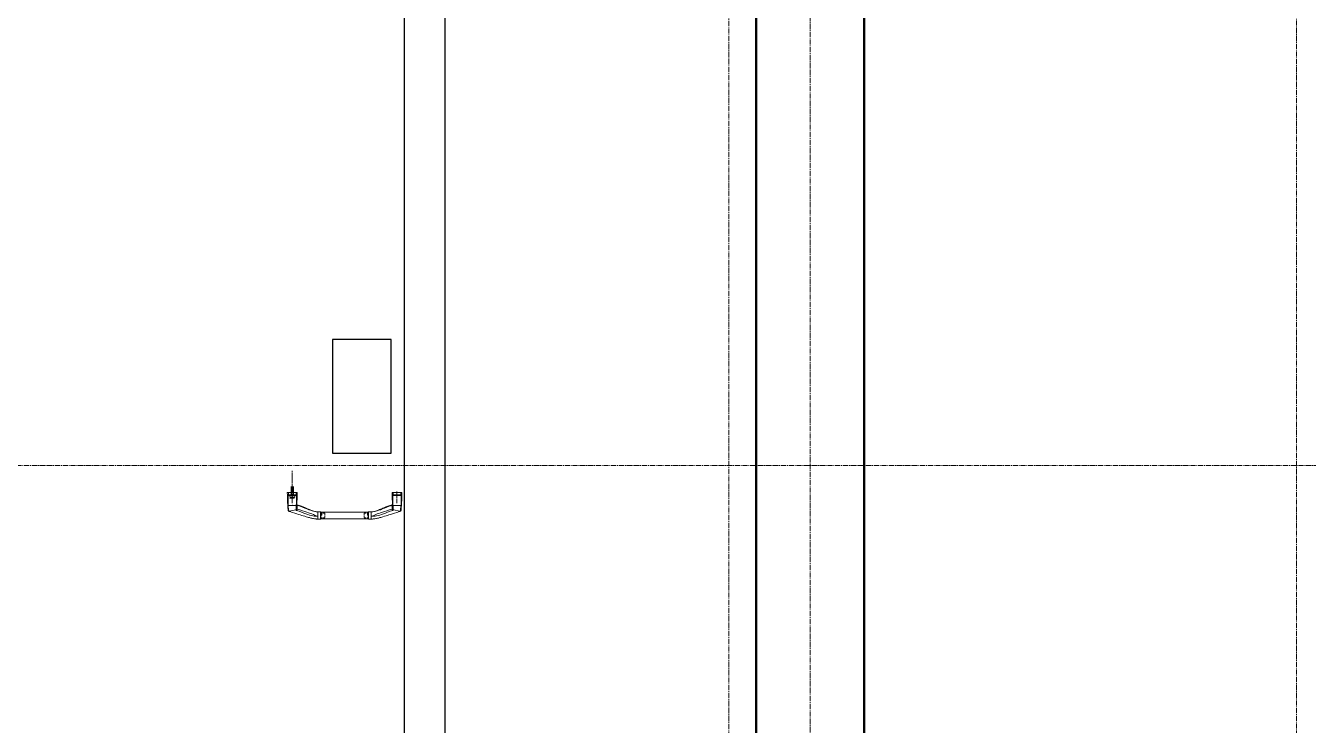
# Model space of a CAD drawing. Header units: millimetres. Extents: x -7155 to 483283, y -227682 to 148426.
# Drawn here: x 15398 to 20143, y 75239 to 77827 of the extents above; entities that cross this region are included whole.
import ezdxf

# ---------------------------------------------------------------- set-up
doc = ezdxf.new("R2010")
doc.units = ezdxf.units.MM
for name, pattern in [('CENTER2', [28.575, 19.05, -3.175, 3.175, -3.175]), ('CENTERLINE', [30, 12, -1.5, 3, -1.5, 12]), ('HIDDEN', [9.525, 6.35, -3.175])]:
    doc.linetypes.add(name, pattern=pattern)
doc.layers.add('АР_Двери_внутренние_антипаника', color=7, linetype='Continuous', lineweight=0)
for name, color, linetype, lineweight, true_color in [('АР_Оси_РД_100', 7, 'Continuous', 0, 0x525252), ('МАГНИТЫ', 7, 'Continuous', 0, 0xd100d1), ('РД_Витраж_перегородка', 7, 'Continuous', 25, 0x148aff), ('РД_Оси_100', 7, 'Continuous', 0, 0x525252)]:
    doc.layers.add(name, color=color, linetype=linetype, lineweight=lineweight, true_color=true_color)
doc.layers.add('КР_Балки-0.5', color=60, linetype='Continuous', lineweight=50, plot=False)

# ---------------------------------------------------------------- blocks, each defined once
blk = doc.blocks.new('СОШ_2200_АР_ОСИ_М100_28.05.24')
at = {"layer": 'АР_Оси_РД_100', "linetype": 'CENTER2'}
for p, q in [((20100, -6155), (20100, 139938.679)), ((119910, 76200), (-5954.958, 76200))]:
    blk.add_line(p, q, dxfattribs=at)
for points in [[(17850, 139938.679), (18000, 139538.679), (18000, -6194.092)], [(18300, -6196.31), (18300, 139538.679), (18450, 139938.679)]]:
    blk.add_lwpolyline(points, dxfattribs=at)

msp = doc.modelspace()

# ---------------------------------------------------------------- linework, layer by layer
at = {"layer": 'АР_Двери_внутренние_антипаника', "color": 18, "linetype": 'CENTERLINE', "true_color": 0x000000}
for p, q in [((16384.2, 76104), (16384.2, 76179.7)), ((16384.2, 76060.8), (16384.2, 76104)), ((16771.6, 76060.8), (16771.6, 76104))]:
    msp.add_line(p, q, dxfattribs=at)
at = {"layer": 'АР_Двери_внутренние_антипаника', "color": 18, "linetype": 'Continuous', "true_color": 0x000000}
for p, q in [((16379.7, 76100), (16379.7, 76122.2)), ((16382.8, 76122.2), (16380.5, 76100)), ((16387.9, 76100), (16385.6, 76122.2)), ((16388.7, 76100), (16388.7, 76122.2)), ((16402.4, 76100), (16365.9, 76100)), ((16365.9, 76100), (16366.1, 76090.6)), ((16366.3, 76090.8), (16366.1, 76090.6)), ((16366.3, 76089.7), (16366.1, 76090.6)), ((16367.1, 76091), (16366.3, 76090.8)), ((16366.6, 76089.2), (16366.3, 76089.7)), ((16366.9, 76088.8), (16366.6, 76089.2)), ((16367.4, 76088.5), (16366.9, 76088.8)), ((16367.8, 76091.1), (16367.1, 76091)), ((16367.9, 76088.3), (16367.4, 76088.5)), ((16368.5, 76091.2), (16367.8, 76091.1)), ((16369, 76088.1), (16367.9, 76088.3)), ((16369.3, 76091.2), (16368.5, 76091.2)), ((16369, 76088.1), (16369.1, 76088.4)), ((16369, 76084.5), (16369, 76088.1)), ((16369, 76080.4), (16369, 76084.5)), ((16369, 76076.6), (16369, 76080.4)), ((16369, 76071.9), (16369, 76076.6)), ((16369.1, 76088.4), (16369.3, 76088.6)), ((16370, 76091.3), (16369.3, 76091.2)), ((16369.3, 76088.6), (16369.6, 76088.7)), ((16369.6, 76088.7), (16369.8, 76088.7)), ((16369.8, 76088.7), (16370, 76088.7)), ((16370, 76091.3), (16369.9, 76100)), ((16398.3, 76091.3), (16370, 76091.3)), ((16370, 76091.3), (16370, 76088.7)), ((16370, 76088.7), (16398.3, 76088.7)), ((16375, 76084.9), (16377.2, 76084)), ((16375, 76084.9), (16375, 76084.7)), ((16376.5, 76081.6), (16375, 76084.7)), ((16375, 76084.7), (16377.2, 76083.8)), ((16375.8, 76079.7), (16376.5, 76081.4)), ((16375.8, 76079.5), (16376.5, 76081.2)), ((16375.8, 76079.7), (16375.8, 76079.5)), ((16376.6, 76079.5), (16375.8, 76079.5)), ((16377.7, 76081.6), (16376.5, 76081.6)), ((16376.5, 76081.4), (16376.5, 76081.2)), ((16376.5, 76081.4), (16378, 76081.4)), ((16376.5, 76081.2), (16378, 76081.2)), ((16376.7, 76079.8), (16376.6, 76079.5)), ((16377.8, 76079.8), (16376.7, 76079.8)), ((16376.8, 76080.1), (16377, 76080.7)), ((16377.6, 76080.3), (16376.8, 76080.3)), ((16377.7, 76080.1), (16376.8, 76080.1)), ((16378.8, 76082.6), (16376.9, 76083.1)), ((16376.9, 76083.1), (16377.7, 76081.6)), ((16377, 76080.7), (16377.5, 76080.7)), ((16377.1, 76083), (16377.7, 76081.8)), ((16377.2, 76084), (16379.7, 76083.4)), ((16377.2, 76083.8), (16379.7, 76083.2)), ((16377.5, 76080.7), (16377.7, 76080.1)), ((16377.7, 76081.8), (16377.7, 76081.6)), ((16377.9, 76079.5), (16377.8, 76079.8)), ((16378.7, 76079.5), (16377.9, 76079.5)), ((16378, 76081.4), (16378, 76081.2)), ((16378, 76081.4), (16378.7, 76079.7)), ((16378, 76081.2), (16378.7, 76079.5)), ((16378.7, 76079.7), (16378.7, 76079.5)), ((16380.7, 76082.3), (16378.8, 76082.6)), ((16379.1, 76081.4), (16379.1, 76081.2)), ((16379.1, 76081.4), (16380.4, 76081.4)), ((16379.1, 76079.5), (16379.1, 76081.2)), ((16379.1, 76081.2), (16380.4, 76081.2)), ((16379.9, 76079.5), (16379.1, 76079.5)), ((16379.7, 76083.4), (16382.3, 76083.1)), ((16379.7, 76083.2), (16382.3, 76082.9)), ((16380.1, 76080.7), (16379.9, 76080.7)), ((16379.9, 76080.7), (16379.9, 76079.5)), ((16380.6, 76079.5), (16380.1, 76080.7)), ((16380.4, 76081.4), (16380.4, 76081.2)), ((16380.4, 76081.4), (16380.8, 76080.5)), ((16380.4, 76081.2), (16380.8, 76080.2)), ((16381.2, 76079.5), (16380.6, 76079.5)), ((16382.7, 76082.1), (16380.7, 76082.3)), ((16380.8, 76080.5), (16380.8, 76080.2)), ((16380.8, 76080.5), (16381.1, 76080.5)), ((16380.8, 76080.2), (16381.1, 76080.2)), ((16381.1, 76080.5), (16381.4, 76081.4)), ((16381.1, 76080.2), (16381.4, 76081.2)), ((16381.1, 76080.5), (16381.1, 76080.2)), ((16381.7, 76080.7), (16381.2, 76079.5)), ((16381.4, 76081.4), (16381.4, 76081.2)), ((16381.4, 76081.4), (16382.7, 76081.4)), ((16381.4, 76081.2), (16382.7, 76081.2)), ((16382, 76080.7), (16381.7, 76080.7)), ((16382, 76079.5), (16382, 76080.7)), ((16382.7, 76079.5), (16382, 76079.5)), ((16382.3, 76083.1), (16384.2, 76085)), ((16382.3, 76082.9), (16384.2, 76084.8)), ((16382.3, 76083.1), (16382.3, 76082.9)), ((16384.2, 76083.5), (16382.7, 76082.1)), ((16382.7, 76081.4), (16382.7, 76081.2)), ((16382.7, 76081.2), (16382.7, 76079.5)), ((16383.2, 76079.7), (16383.7, 76080.3)), ((16383.2, 76079.5), (16383.8, 76080.2)), ((16383.2, 76079.7), (16383.2, 76079.5)), ((16384.1, 76079.5), (16383.2, 76079.5)), ((16383.3, 76081.1), (16383.4, 76081.2)), ((16383.3, 76081), (16383.3, 76081.1)), ((16383.3, 76080.9), (16383.3, 76081)), ((16383.3, 76080.8), (16383.4, 76080.9)), ((16383.3, 76080.7), (16383.3, 76080.8)), ((16383.3, 76080.8), (16383.3, 76080.8)), ((16383.3, 76080.6), (16383.3, 76080.7)), ((16383.4, 76080.5), (16383.3, 76080.6)), ((16383.4, 76081.2), (16383.5, 76081.2)), ((16383.4, 76080.9), (16383.5, 76081)), ((16383.5, 76080.4), (16383.4, 76080.5)), ((16383.5, 76081.2), (16383.6, 76081.3)), ((16383.5, 76081), (16383.6, 76081.1)), ((16383.6, 76080.3), (16383.5, 76080.4)), ((16383.6, 76081.3), (16383.7, 76081.4)), ((16383.6, 76081.1), (16383.7, 76081.1)), ((16383.7, 76080.3), (16383.6, 76080.3)), ((16383.7, 76081.4), (16383.9, 76081.4)), ((16383.7, 76081.1), (16383.9, 76081.2)), ((16383.8, 76080.2), (16383.7, 76080.3)), ((16383.9, 76081.4), (16384, 76081.4)), ((16383.9, 76081.2), (16384, 76081.2)), ((16384, 76081.4), (16384.2, 76081.4)), ((16384, 76081.2), (16384.2, 76081.2)), ((16384.1, 76080.7), (16384.1, 76080.8)), ((16384.1, 76080.8), (16384.2, 76080.8)), ((16384.1, 76080.7), (16384.1, 76080.6)), ((16384.1, 76080.6), (16384.1, 76080.7)), ((16384.1, 76080.7), (16384.1, 76080.7)), ((16384.2, 76080.6), (16384.1, 76080.6)), ((16384.1, 76080.6), (16384.1, 76080.6)), ((16384.6, 76080.2), (16384.1, 76079.5)), ((16384.2, 76085), (16386.1, 76083.1)), ((16384.2, 76085), (16384.2, 76084.8)), ((16384.2, 76084.8), (16386.1, 76082.9)), ((16385.7, 76082.1), (16384.2, 76083.5)), ((16384.2, 76081.4), (16385.7, 76081.4)), ((16384.2, 76081.4), (16384.2, 76081.2)), ((16384.2, 76081.2), (16385.7, 76081.2)), ((16384.2, 76080.8), (16384.3, 76080.9)), ((16384.2, 76080.7), (16384.2, 76080.8)), ((16384.2, 76080.8), (16384.2, 76080.8)), ((16384.2, 76080.8), (16384.2, 76080.8)), ((16384.2, 76080.8), (16384.2, 76080.8)), ((16384.3, 76080.7), (16384.2, 76080.7)), ((16384.2, 76080.5), (16384.2, 76080.6)), ((16384.3, 76080.5), (16384.2, 76080.5)), ((16384.2, 76080.5), (16384.2, 76080.5)), ((16384.3, 76080.9), (16384.3, 76080.9)), ((16384.3, 76080.9), (16384.4, 76080.9)), ((16384.4, 76080.7), (16384.3, 76080.7)), ((16384.3, 76080.7), (16384.3, 76080.7)), ((16384.4, 76080.5), (16384.3, 76080.5)), ((16384.3, 76080.5), (16384.3, 76080.5)), ((16384.4, 76080.9), (16385.1, 76080.9)), ((16384.4, 76080.9), (16384.4, 76080.9)), ((16385.1, 76080.7), (16384.4, 76080.7)), ((16384.4, 76080.7), (16384.4, 76080.5)), ((16384.4, 76080.7), (16384.4, 76080.7)), ((16385.1, 76080.5), (16384.4, 76080.5)), ((16384.4, 76080.5), (16384.4, 76080.5)), ((16385.1, 76080.2), (16384.6, 76080.2)), ((16385.1, 76080.9), (16385.1, 76080.5)), ((16385.1, 76079.5), (16385.1, 76080.2)), ((16385.7, 76079.5), (16385.1, 76079.5)), ((16387.7, 76082.3), (16385.7, 76082.1)), ((16385.7, 76081.4), (16385.7, 76081.2)), ((16385.7, 76081.2), (16385.7, 76079.5)), ((16386.1, 76083.1), (16388.7, 76083.4)), ((16386.1, 76082.9), (16388.7, 76083.2)), ((16386.1, 76083.1), (16386.1, 76082.9)), ((16386.2, 76080.9), (16386.3, 76081)), ((16386.2, 76080.9), (16386.2, 76080.7)), ((16386.2, 76080.7), (16386.3, 76080.8)), ((16386.2, 76080), (16386.2, 76080.7)), ((16386.3, 76079.9), (16386.2, 76080)), ((16386.3, 76081.1), (16386.4, 76081.2)), ((16386.3, 76081), (16386.3, 76081.1)), ((16386.3, 76080.8), (16386.4, 76080.9)), ((16386.3, 76080.8), (16386.3, 76080.8)), ((16386.3, 76079.8), (16386.3, 76079.9)), ((16386.4, 76079.7), (16386.3, 76079.8)), ((16386.4, 76081.2), (16386.5, 76081.2)), ((16386.4, 76080.9), (16386.5, 76081)), ((16386.5, 76079.6), (16386.4, 76079.7)), ((16386.5, 76081.2), (16386.6, 76081.3)), ((16386.5, 76081), (16386.6, 76081.1)), ((16386.7, 76079.6), (16386.5, 76079.6)), ((16386.6, 76081.3), (16386.7, 76081.4)), ((16386.6, 76081.1), (16386.7, 76081.1)), ((16386.7, 76081.4), (16386.9, 76081.4)), ((16386.7, 76081.1), (16386.9, 76081.2)), ((16386.8, 76079.5), (16386.7, 76079.6)), ((16387, 76079.5), (16386.8, 76079.5)), ((16386.9, 76081.4), (16387, 76081.4)), ((16386.9, 76081.2), (16387, 76081.2)), ((16387, 76081.4), (16387.2, 76081.4)), ((16387, 76081.2), (16387.2, 76081.2)), ((16387, 76080.6), (16387, 76080.7)), ((16387, 76080.7), (16387, 76080.7)), ((16387, 76080.7), (16387.1, 76080.7)), ((16387, 76080.1), (16387, 76080.6)), ((16387, 76080.3), (16387, 76080.1)), ((16387, 76080.2), (16387, 76080.3)), ((16387.1, 76080.2), (16387, 76080.2)), ((16387, 76080.2), (16387, 76080.2)), ((16387, 76080), (16387, 76080.1)), ((16387.1, 76079.9), (16387, 76080)), ((16387, 76080), (16387, 76080)), ((16387.2, 76079.5), (16387, 76079.5)), ((16387.1, 76080.7), (16387.1, 76080.8)), ((16387.1, 76080.8), (16387.2, 76080.8)), ((16387.1, 76080.1), (16387.1, 76080.2)), ((16387.2, 76080.1), (16387.1, 76080.1)), ((16387.2, 76079.9), (16387.1, 76079.9)), ((16387.1, 76079.9), (16387.1, 76079.9)), ((16387.2, 76081.4), (16387.2, 76081.2)), ((16387.2, 76081.4), (16387.8, 76081.4)), ((16387.2, 76081.2), (16387.8, 76081.2)), ((16387.2, 76080.8), (16387.3, 76080.8)), ((16387.3, 76080.1), (16387.2, 76080.1)), ((16387.2, 76080.1), (16387.2, 76080.1)), ((16387.3, 76079.8), (16387.2, 76079.9)), ((16387.2, 76079.9), (16387.2, 76079.9)), ((16387.8, 76079.5), (16387.2, 76079.5)), ((16387.3, 76080.8), (16387.4, 76080.9)), ((16387.3, 76080.8), (16387.3, 76080.8)), ((16387.4, 76080.1), (16387.3, 76080.1)), ((16387.3, 76080.1), (16387.3, 76080.1)), ((16387.4, 76079.8), (16387.3, 76079.8)), ((16387.3, 76079.8), (16387.3, 76079.8)), ((16387.4, 76080.9), (16387.6, 76080.9)), ((16387.4, 76080.1), (16387.4, 76079.8)), ((16387.6, 76080.1), (16387.4, 76080.1)), ((16387.6, 76079.8), (16387.4, 76079.8)), ((16387.6, 76080.9), (16387.7, 76080.8)), ((16387.6, 76080.1), (16387.6, 76079.8)), ((16387.7, 76080.1), (16387.6, 76080.1)), ((16387.7, 76079.8), (16387.6, 76079.8)), ((16389.6, 76082.6), (16387.7, 76082.3)), ((16387.7, 76080.8), (16387.7, 76080.8)), ((16387.7, 76080.8), (16387.8, 76080.8)), ((16387.8, 76080.1), (16387.7, 76080.1)), ((16387.7, 76080.1), (16387.7, 76080.1)), ((16387.8, 76079.9), (16387.7, 76079.8)), ((16387.7, 76079.8), (16387.7, 76079.8)), ((16387.8, 76081.4), (16387.8, 76081.2)), ((16387.8, 76081.4), (16388, 76081.4)), ((16387.8, 76081.2), (16388, 76081.2)), ((16387.8, 76080.8), (16387.9, 76080.8)), ((16387.9, 76080.1), (16387.8, 76080.1)), ((16387.9, 76079.9), (16387.8, 76079.9)), ((16388, 76079.5), (16387.8, 76079.5)), ((16387.9, 76080.8), (16387.9, 76080.8)), ((16387.9, 76080.8), (16387.9, 76080.7)), ((16387.9, 76080.7), (16388, 76080.7)), ((16388, 76080.2), (16387.9, 76080.2)), ((16387.9, 76080.2), (16387.9, 76080.1)), ((16388, 76080), (16387.9, 76079.9)), ((16387.9, 76079.9), (16387.9, 76079.9)), ((16388, 76081.4), (16388.2, 76081.4)), ((16388, 76081.2), (16388.2, 76081.2)), ((16388, 76080.7), (16388, 76080.7)), ((16388, 76080.7), (16388, 76080.6)), ((16388, 76080.6), (16388, 76080.1)), ((16388, 76080.3), (16388, 76080.2)), ((16388, 76080.2), (16388, 76080.2)), ((16388, 76080.1), (16388, 76080)), ((16388, 76080), (16388, 76080)), ((16388.1, 76079.5), (16388, 76079.5)), ((16388.3, 76079.5), (16388.1, 76079.5)), ((16388.2, 76081.4), (16388.3, 76081.3)), ((16388.2, 76081.2), (16388.3, 76081.1)), ((16388.3, 76081.3), (16388.5, 76081.3)), ((16388.3, 76081.1), (16388.5, 76081)), ((16388.4, 76079.6), (16388.3, 76079.5)), ((16388.5, 76079.7), (16388.4, 76079.6)), ((16388.5, 76081.3), (16388.6, 76081.2)), ((16388.5, 76081), (16388.6, 76081)), ((16388.6, 76079.7), (16388.5, 76079.7)), ((16388.6, 76081.2), (16388.7, 76081.1)), ((16388.6, 76081), (16388.7, 76080.9)), ((16388.7, 76079.8), (16388.6, 76079.7)), ((16388.7, 76083.4), (16391.2, 76084)), ((16388.7, 76083.2), (16391.2, 76083.8)), ((16388.7, 76081.1), (16388.7, 76081)), ((16388.7, 76081), (16388.8, 76080.9)), ((16388.7, 76080.9), (16388.7, 76080.8)), ((16388.7, 76080.8), (16388.8, 76080.7)), ((16388.8, 76080), (16388.7, 76079.9)), ((16388.7, 76079.9), (16388.7, 76079.8)), ((16388.8, 76080.9), (16388.8, 76080.7)), ((16388.8, 76080.7), (16388.8, 76080)), ((16389.3, 76081.1), (16389.4, 76081.2)), ((16389.3, 76081), (16389.3, 76081.1)), ((16389.3, 76080.9), (16389.3, 76081)), ((16389.3, 76080.9), (16389.3, 76080.7)), ((16389.3, 76080.8), (16389.4, 76080.9)), ((16389.3, 76080.7), (16389.3, 76080.8)), ((16389.3, 76080.8), (16389.3, 76080.8)), ((16389.3, 76080), (16389.3, 76080.7)), ((16389.3, 76079.9), (16389.3, 76080)), ((16389.3, 76079.8), (16389.3, 76079.9)), ((16389.4, 76079.7), (16389.3, 76079.8)), ((16389.4, 76081.2), (16389.5, 76081.2)), ((16389.4, 76080.9), (16389.5, 76081)), ((16389.6, 76079.6), (16389.4, 76079.7)), ((16389.5, 76081.2), (16389.6, 76081.3)), ((16389.5, 76081), (16389.6, 76081.1)), ((16391.4, 76083.1), (16389.6, 76082.6)), ((16389.6, 76081.3), (16389.8, 76081.4)), ((16389.6, 76081.1), (16389.8, 76081.1)), ((16389.7, 76079.6), (16389.6, 76079.6)), ((16389.9, 76079.5), (16389.7, 76079.6)), ((16389.8, 76081.4), (16389.9, 76081.4)), ((16389.8, 76081.1), (16389.9, 76081.2)), ((16389.9, 76081.4), (16390.1, 76081.4)), ((16389.9, 76081.2), (16390.1, 76081.2)), ((16389.9, 76080.6), (16389.9, 76080.7)), ((16389.9, 76080.7), (16390, 76080.7)), ((16389.9, 76080.1), (16389.9, 76080.6)), ((16389.9, 76080.3), (16389.9, 76080.1)), ((16389.9, 76080.2), (16389.9, 76080.3)), ((16390, 76080.2), (16389.9, 76080.2)), ((16389.9, 76080), (16389.9, 76080.1)), ((16390, 76080), (16389.9, 76080)), ((16390, 76079.5), (16389.9, 76079.5)), ((16390, 76080.7), (16390, 76080.8)), ((16390, 76080.8), (16390.1, 76080.8)), ((16390, 76080.7), (16390, 76080.7)), ((16390, 76080.1), (16390, 76080.2)), ((16390, 76080.2), (16390, 76080.2)), ((16390.1, 76080.1), (16390, 76080.1)), ((16390, 76079.9), (16390, 76080)), ((16390.1, 76079.9), (16390, 76079.9)), ((16390, 76079.9), (16390, 76079.9)), ((16390.2, 76079.5), (16390, 76079.5)), ((16390.1, 76081.4), (16390.2, 76081.4)), ((16390.1, 76081.2), (16390.2, 76081.2)), ((16390.1, 76080.8), (16390.2, 76080.8)), ((16390.2, 76080.1), (16390.1, 76080.1)), ((16390.1, 76080.1), (16390.1, 76080.1)), ((16390.2, 76079.8), (16390.1, 76079.9)), ((16390.1, 76079.9), (16390.1, 76079.9)), ((16390.2, 76081.4), (16391.8, 76081.4)), ((16390.2, 76081.4), (16390.2, 76081.2)), ((16390.2, 76081.2), (16391.8, 76081.2)), ((16390.2, 76080.8), (16390.3, 76080.8)), ((16390.3, 76080.1), (16390.2, 76080.1)), ((16390.3, 76079.8), (16390.2, 76079.8)), ((16391.8, 76079.5), (16390.2, 76079.5)), ((16390.3, 76080.9), (16391, 76080.9)), ((16390.3, 76080.8), (16390.3, 76080.9)), ((16391, 76080.1), (16390.3, 76080.1)), ((16390.3, 76080.1), (16390.3, 76079.8)), ((16390.3, 76080.1), (16390.3, 76080.1)), ((16391, 76079.8), (16390.3, 76079.8)), ((16390.3, 76079.8), (16390.3, 76079.8)), ((16390.7, 76081.6), (16391.4, 76083.1)), ((16390.7, 76081.8), (16391.3, 76083)), ((16390.7, 76081.8), (16390.7, 76081.6)), ((16391.8, 76081.6), (16390.7, 76081.6)), ((16391, 76080.9), (16391, 76079.8)), ((16391.2, 76084), (16393.4, 76084.9)), ((16391.2, 76083.8), (16393.4, 76084.7)), ((16393.4, 76084.7), (16391.8, 76081.6)), ((16391.8, 76081.4), (16391.8, 76081.2)), ((16391.8, 76081.2), (16391.8, 76079.5)), ((16393.4, 76084.9), (16393.4, 76084.7)), ((16398.4, 76100), (16398.3, 76091.3)), ((16398.3, 76091.3), (16398.3, 76088.7)), ((16399.1, 76091.2), (16398.3, 76091.3)), ((16398.3, 76088.7), (16398.6, 76088.7)), ((16398.6, 76088.7), (16398.8, 76088.7)), ((16398.8, 76088.7), (16398.9, 76088.6)), ((16398.9, 76088.6), (16399.1, 76088.6)), ((16399.9, 76091.2), (16399.1, 76091.2)), ((16399.1, 76088.6), (16399.3, 76088.4)), ((16399.3, 76088.4), (16399.4, 76088.1)), ((16400.5, 76088.3), (16399.4, 76088.1)), ((16399.4, 76088.1), (16399.4, 76084.5)), ((16399.4, 76084.5), (16399.4, 76080.2)), ((16399.4, 76080.2), (16399.4, 76076.4)), ((16399.4, 76076.4), (16399.4, 76071.6)), ((16400.6, 76091.1), (16399.9, 76091.2)), ((16401, 76088.5), (16400.5, 76088.3)), ((16401.2, 76091), (16400.6, 76091.1)), ((16401.5, 76088.8), (16401, 76088.5)), ((16401.1, 76055.1), (16402.3, 76086.3)), ((16402.1, 76090.8), (16401.2, 76091)), ((16401.8, 76089.2), (16401.5, 76088.8)), ((16402.1, 76089.7), (16401.8, 76089.2)), ((16402.3, 76090.6), (16402.1, 76090.8)), ((16402.3, 76090.6), (16402.1, 76089.7)), ((16402.3, 76090.6), (16402.4, 76100)), ((16402.3, 76088.5), (16402.3, 76090.6)), ((16402.3, 76086.3), (16402.3, 76088.5)), ((16753.4, 76100), (16789.9, 76100)), ((16753.5, 76090.6), (16753.4, 76100)), ((16753.5, 76090.6), (16753.8, 76090.8)), ((16753.5, 76088.5), (16753.5, 76090.6)), ((16753.5, 76090.6), (16753.7, 76089.7)), ((16753.6, 76086.3), (16753.5, 76088.5)), ((16754.7, 76055.1), (16753.6, 76086.3)), ((16753.7, 76089.7), (16754, 76089.2)), ((16753.8, 76090.8), (16754.6, 76091)), ((16754, 76089.2), (16754.4, 76088.8)), ((16754.4, 76088.8), (16754.8, 76088.5)), ((16754.6, 76091), (16755.2, 76091.1)), ((16754.8, 76088.5), (16755.3, 76088.3)), ((16755.2, 76091.1), (16755.9, 76091.2)), ((16755.3, 76088.3), (16756.4, 76088.1)), ((16755.9, 76091.2), (16756.7, 76091.2)), ((16756.5, 76088.4), (16756.4, 76088.1)), ((16756.4, 76088.1), (16756.4, 76084.5)), ((16756.4, 76084.5), (16756.5, 76080.2)), ((16756.5, 76080.2), (16756.4, 76076.4)), ((16756.4, 76076.4), (16756.4, 76071.6)), ((16756.7, 76088.6), (16756.5, 76088.4)), ((16756.7, 76091.2), (16757.5, 76091.3)), ((16756.9, 76088.6), (16756.7, 76088.6)), ((16757.1, 76088.7), (16756.9, 76088.6)), ((16757.3, 76088.7), (16757.1, 76088.7)), ((16757.5, 76088.7), (16757.3, 76088.7)), ((16757.4, 76100), (16757.5, 76091.3)), ((16757.5, 76091.3), (16785.8, 76091.3)), ((16757.5, 76091.3), (16757.5, 76088.7)), ((16785.8, 76088.7), (16757.5, 76088.7)), ((16785.8, 76091.3), (16785.9, 76100)), ((16785.8, 76091.3), (16785.8, 76088.7)), ((16785.8, 76091.3), (16786.6, 76091.2)), ((16786, 76088.7), (16785.8, 76088.7)), ((16786.2, 76088.7), (16786, 76088.7)), ((16786.5, 76088.6), (16786.2, 76088.7)), ((16786.8, 76088.4), (16786.5, 76088.6)), ((16786.6, 76091.2), (16787.3, 76091.2)), ((16786.8, 76088.1), (16786.8, 76088.4)), ((16786.8, 76088.1), (16787.9, 76088.3)), ((16786.8, 76084.5), (16786.8, 76088.1)), ((16786.8, 76080.4), (16786.8, 76084.5)), ((16786.8, 76076.6), (16786.8, 76080.4)), ((16786.8, 76071.9), (16786.8, 76076.6)), ((16787.3, 76091.2), (16788, 76091.1)), ((16787.9, 76088.3), (16788.4, 76088.5)), ((16788, 76091.1), (16788.7, 76091)), ((16788.4, 76088.5), (16788.9, 76088.8)), ((16788.7, 76091), (16789.5, 76090.8)), ((16788.9, 76088.8), (16789.3, 76089.2)), ((16789.3, 76089.2), (16789.5, 76089.7)), ((16789.5, 76090.8), (16789.8, 76090.6)), ((16789.5, 76089.7), (16789.8, 76090.6)), ((16789.9, 76100), (16789.8, 76090.6)), ((16367.4, 76053.7), (16367.5, 76053.1)), ((16367.5, 76053.1), (16368, 76052.5)), ((16367.6, 76053), (16368.1, 76044.2)), ((16367.7, 76051.2), (16367.6, 76051.5)), ((16368, 76052.5), (16368.6, 76052.2)), ((16368.1, 76044.2), (16368.8, 76034.9)), ((16368.6, 76052.2), (16369.4, 76052.1)), ((16368.9, 76034.6), (16368.8, 76034.9)), ((16368.9, 76034.3), (16368.9, 76034.6)), ((16369.4, 76033.8), (16368.9, 76034.3)), ((16369.6, 76032.8), (16368.9, 76034.3)), ((16369, 76068), (16369, 76071.9)), ((16369, 76063.8), (16369, 76068)), ((16369.1, 76060.1), (16369, 76063.8)), ((16369.2, 76056.1), (16369.1, 76060.1)), ((16369.4, 76052.1), (16369.2, 76056.1)), ((16399, 76052.1), (16369.4, 76052.1)), ((16370.1, 76033.4), (16369.4, 76033.8)), ((16398.9, 76052.1), (16369.5, 76052.1)), ((16370.8, 76033.3), (16369.5, 76052.1)), ((16371.4, 76031.1), (16369.6, 76032.8)), ((16370.8, 76033.3), (16370.1, 76033.4)), ((16371, 76032.7), (16370.8, 76033.3)), ((16371.6, 76032), (16371, 76032.7)), ((16373.1, 76030.2), (16371.4, 76031.1)), ((16371.5, 76031), (16371.4, 76031.1)), ((16372.3, 76030.8), (16371.5, 76031)), ((16373.1, 76030.9), (16371.6, 76032)), ((16373.1, 76030.9), (16372.3, 76030.8)), ((16397.6, 76035.6), (16373.1, 76030.9)), ((16375, 76029.6), (16373.1, 76030.2)), ((16384.5, 76026.6), (16375, 76029.6)), ((16393.1, 76023.9), (16384.5, 76026.6)), ((16397.6, 76036.5), (16397.5, 76036)), ((16397.5, 76036), (16397.5, 76035.8)), ((16397.5, 76035.8), (16397.6, 76035.6)), ((16397.8, 76036.9), (16397.6, 76036.5)), ((16397.6, 76035.6), (16398.6, 76036)), ((16397.6, 76035.6), (16398.4, 76034.7)), ((16397.9, 76037.1), (16397.8, 76037)), ((16397.8, 76037), (16397.8, 76036.9)), ((16397.8, 76036.9), (16397.8, 76036.9)), ((16397.8, 76036.9), (16397.8, 76036.9)), ((16397.8, 76036.9), (16397.8, 76036.9)), ((16397.8, 76036.9), (16397.8, 76036.9)), ((16397.8, 76036.9), (16397.8, 76036.9)), ((16397.8, 76036.9), (16397.8, 76036.9)), ((16397.8, 76036.9), (16397.8, 76036.9)), ((16397.8, 76036.9), (16397.8, 76036.9)), ((16397.8, 76036.9), (16397.8, 76036.9)), ((16397.8, 76036.9), (16397.8, 76036.9)), ((16397.8, 76036.9), (16397.8, 76036.9)), ((16397.8, 76036.9), (16397.8, 76036.9)), ((16397.8, 76036.9), (16397.8, 76036.9)), ((16398.1, 76040.1), (16397.9, 76037.2)), ((16397.9, 76037.2), (16398.6, 76037.3)), ((16397.9, 76037.2), (16397.9, 76037.1)), ((16398.3, 76043), (16398.1, 76040.1)), ((16398.5, 76045.8), (16398.3, 76043)), ((16398.4, 76034.7), (16398.9, 76034.2)), ((16398.7, 76048.7), (16398.5, 76045.8)), ((16398.6, 76037.3), (16399.3, 76037.7)), ((16398.6, 76036), (16399.5, 76036.8)), ((16398.9, 76052.1), (16398.7, 76048.7)), ((16399.2, 76052.1), (16398.9, 76052.1)), ((16398.9, 76034.2), (16399.8, 76033.8)), ((16399.2, 76055.3), (16399, 76052.1)), ((16399, 76052.1), (16399.8, 76052.2)), ((16399.3, 76058.4), (16399.2, 76055.3)), ((16399.3, 76052.1), (16399.2, 76052.1)), ((16399.4, 76064.4), (16399.3, 76061.5)), ((16399.3, 76061.5), (16399.3, 76058.4)), ((16399.3, 76037.7), (16399.7, 76038.2)), ((16399.4, 76071.6), (16399.4, 76067.7)), ((16399.4, 76067.7), (16399.4, 76064.4)), ((16399.5, 76036.8), (16400.1, 76037.8)), ((16399.7, 76038.2), (16399.9, 76038.8)), ((16399.8, 76052.2), (16400.4, 76052.5)), ((16399.8, 76033.8), (16400.5, 76034.6)), ((16399.8, 76033.8), (16409.9, 76030.5)), ((16400, 76038.8), (16399.9, 76038.7)), ((16399.9, 76038.7), (16399.9, 76038.8)), ((16400.2, 76038.8), (16400, 76038.8)), ((16400.1, 76037.8), (16400.4, 76038.7)), ((16400.3, 76038.8), (16400.2, 76038.8)), ((16400.4, 76038.7), (16400.3, 76038.8)), ((16400.4, 76052.5), (16400.9, 76053.1)), ((16400.5, 76038.6), (16400.4, 76038.7)), ((16401, 76038.7), (16400.5, 76038.6)), ((16400.5, 76034.6), (16401.2, 76035.9)), ((16400.6, 76049.7), (16400.6, 76049.6)), ((16400.8, 76049.7), (16400.6, 76049.7)), ((16400.6, 76049.6), (16400.6, 76049)), ((16400.6, 76049), (16400.6, 76049.1)), ((16401, 76052.9), (16400.8, 76052.9)), ((16400.9, 76051.3), (16400.8, 76050.3)), ((16400.8, 76050.3), (16400.8, 76049.8)), ((16400.8, 76049.8), (16400.8, 76049.8)), ((16400.9, 76053.1), (16401, 76053.7)), ((16401, 76052.9), (16400.9, 76051.3)), ((16401, 76053.7), (16401.1, 76055.1)), ((16401.1, 76054.9), (16401, 76052.9)), ((16401.4, 76038.8), (16401, 76038.7)), ((16401.1, 76055.1), (16401.8, 76054.7)), ((16401.1, 76054.7), (16401.2, 76054.1)), ((16401.2, 76054.1), (16401.3, 76054)), ((16401.2, 76035.9), (16401.7, 76037.4)), ((16401.3, 76054), (16401.5, 76053.8)), ((16401.6, 76038.8), (16401.4, 76038.8)), ((16401.5, 76053.8), (16401.6, 76053.6)), ((16401.6, 76053.6), (16401.9, 76053.1)), ((16401.9, 76038.8), (16401.6, 76038.8)), ((16401.7, 76037.4), (16401.9, 76038.8)), ((16401.8, 76054.7), (16410.5, 76051.8)), ((16401.8, 76054.7), (16402.1, 76054.5)), ((16401.9, 76053.1), (16402.5, 76052.5)), ((16401.9, 76038.8), (16402.3, 76044.5)), ((16412.2, 76035.6), (16401.9, 76038.8)), ((16401.9, 76038.8), (16401.9, 76038.8)), ((16402.1, 76054.5), (16402.4, 76054.1)), ((16402.3, 76044.5), (16402.7, 76051.9)), ((16402.4, 76054.1), (16402.6, 76053.6)), ((16402.5, 76052.5), (16402.7, 76052.4)), ((16402.6, 76053.6), (16402.7, 76052.4)), ((16402.7, 76052.4), (16413, 76049)), ((16402.7, 76051.9), (16402.7, 76052.4)), ((16409.9, 76030.5), (16418.9, 76027.2)), ((16410.5, 76051.8), (16418.2, 76049.1)), ((16421.6, 76032.8), (16412.2, 76035.6)), ((16413, 76049), (16422.4, 76045.6)), ((16418.2, 76049.1), (16424.9, 76046.6)), ((16418.9, 76027.2), (16427, 76024.2)), ((16430.1, 76030.3), (16421.6, 76032.8)), ((16422.4, 76045.6), (16430.8, 76042.4)), ((16424.9, 76046.6), (16430.8, 76044.3)), ((16437.8, 76027.8), (16430.1, 76030.3)), ((16430.8, 76044.3), (16436.1, 76042.2)), ((16430.8, 76042.4), (16438.5, 76039.4)), ((16436.1, 76042.2), (16440.7, 76040.3)), ((16444.8, 76025.3), (16437.8, 76027.8)), ((16438.5, 76039.4), (16445.5, 76036.6)), ((16440.7, 76040.3), (16444.8, 76038.6)), ((16444.8, 76038.6), (16448.4, 76037.1)), ((16445.5, 76036.6), (16451.8, 76034.2)), ((16448.4, 76037.1), (16452.7, 76035.4)), ((16451.8, 76034.2), (16457.6, 76032.2)), ((16452.7, 76035.4), (16456.3, 76034)), ((16456.3, 76034), (16460.1, 76032.6)), ((16457.6, 76032.2), (16462.7, 76030.7)), ((16460.1, 76032.6), (16464.2, 76031.2)), ((16462.7, 76030.7), (16467.3, 76029.7)), ((16464.2, 76031.2), (16468.6, 76030)), ((16467.3, 76029.7), (16470.4, 76029.3)), ((16468.6, 76030), (16473.1, 76028.9)), ((16470.4, 76029.3), (16473.3, 76028.9)), ((16472.9, 76029), (16474.4, 76028.7)), ((16474.4, 76028.7), (16476.8, 76028.4)), ((16479.2, 76028.3), (16476.8, 76028.4)), ((16479.2, 76028.3), (16489.2, 76028.3)), ((16479.2, 76028.3), (16479.2, 76028.2)), ((16479.2, 76028.2), (16479.2, 76012.5)), ((16489.2, 76028.3), (16489.2, 76012.5)), ((16490.2, 76013.1), (16490.2, 76027.3)), ((16665.6, 76027.3), (16490.2, 76027.3)), ((16665.6, 76013.1), (16665.6, 76027.3)), ((16666.6, 76028.3), (16666.6, 76012.5)), ((16676.6, 76028.3), (16666.6, 76028.3)), ((16676.6, 76028.3), (16679.1, 76028.4)), ((16676.6, 76028.3), (16676.6, 76028.2)), ((16676.6, 76028.2), (16676.6, 76012.5)), ((16681.5, 76028.7), (16679.1, 76028.4)), ((16682.9, 76029), (16681.5, 76028.7)), ((16685.4, 76029.3), (16682.6, 76028.9)), ((16687.2, 76030), (16682.8, 76028.9)), ((16688.5, 76029.7), (16685.4, 76029.3)), ((16691.6, 76031.2), (16687.2, 76030)), ((16693.1, 76030.7), (16688.5, 76029.7)), ((16695.7, 76032.6), (16691.6, 76031.2)), ((16698.2, 76032.2), (16693.1, 76030.7)), ((16699.5, 76034), (16695.7, 76032.6)), ((16704, 76034.2), (16698.2, 76032.2)), ((16703.1, 76035.4), (16699.5, 76034)), ((16707.4, 76037.1), (16703.1, 76035.4)), ((16710.3, 76036.6), (16704, 76034.2)), ((16711, 76038.6), (16707.4, 76037.1)), ((16717.3, 76039.4), (16710.3, 76036.6)), ((16715.1, 76040.3), (16711, 76038.6)), ((16711, 76025.3), (16718, 76027.8)), ((16719.8, 76042.2), (16715.1, 76040.3)), ((16725, 76042.4), (16717.3, 76039.4)), ((16718, 76027.8), (16725.7, 76030.3)), ((16725, 76044.3), (16719.8, 76042.2)), ((16730.9, 76046.6), (16725, 76044.3)), ((16733.5, 76045.6), (16725, 76042.4)), ((16725.7, 76030.3), (16734.2, 76032.8)), ((16736.9, 76027.2), (16728.8, 76024.2)), ((16737.6, 76049.1), (16730.9, 76046.6)), ((16742.8, 76049), (16733.5, 76045.6)), ((16734.2, 76032.8), (16743.6, 76035.6)), ((16746, 76030.5), (16736.9, 76027.2)), ((16745.3, 76051.8), (16737.6, 76049.1)), ((16753.1, 76052.4), (16742.8, 76049)), ((16743.6, 76035.6), (16753.9, 76038.8)), ((16754, 76054.7), (16745.3, 76051.8)), ((16756.1, 76033.8), (16746, 76030.5)), ((16753.2, 76053.6), (16753.1, 76052.4)), ((16753.3, 76052.5), (16753.1, 76052.4)), ((16753.1, 76051.9), (16753.1, 76052.4)), ((16753.6, 76044.5), (16753.1, 76051.9)), ((16753.4, 76054.1), (16753.2, 76053.6)), ((16753.9, 76053.1), (16753.3, 76052.5)), ((16753.7, 76054.5), (16753.4, 76054.1)), ((16753.9, 76038.8), (16753.6, 76044.5)), ((16754, 76054.7), (16753.7, 76054.5)), ((16754.2, 76053.6), (16753.9, 76053.1)), ((16753.9, 76038.8), (16753.9, 76038.8)), ((16754.1, 76037.4), (16753.9, 76038.8)), ((16753.9, 76038.8), (16754.2, 76038.8)), ((16754.7, 76055.1), (16754, 76054.7)), ((16754.6, 76035.9), (16754.1, 76037.4)), ((16754.4, 76053.8), (16754.2, 76053.6)), ((16754.2, 76038.8), (16754.4, 76038.8)), ((16754.5, 76054), (16754.4, 76053.8)), ((16754.4, 76038.8), (16754.8, 76038.7)), ((16754.6, 76054.1), (16754.5, 76054)), ((16754.7, 76054.7), (16754.6, 76054.1)), ((16755.3, 76034.6), (16754.6, 76035.9)), ((16754.8, 76053.7), (16754.7, 76055.1)), ((16754.7, 76054.9), (16754.8, 76052.9)), ((16755, 76053.1), (16754.8, 76053.7)), ((16754.8, 76052.9), (16754.9, 76051.3)), ((16754.8, 76052.9), (16755, 76052.9)), ((16754.8, 76038.7), (16755.3, 76038.6)), ((16754.9, 76051.3), (16755, 76050.3)), ((16755.4, 76052.5), (16755, 76053.1)), ((16755, 76050.3), (16755, 76049.8)), ((16755, 76049.8), (16755, 76049.8)), ((16755, 76049.7), (16755.2, 76049.7)), ((16755.2, 76049.7), (16755.2, 76049.6)), ((16755.2, 76049.6), (16755.2, 76049)), ((16755.2, 76049), (16755.2, 76049.1)), ((16755.3, 76038.6), (16755.5, 76038.7)), ((16756.1, 76033.8), (16755.3, 76034.6)), ((16756, 76052.2), (16755.4, 76052.5)), ((16755.5, 76038.7), (16755.6, 76038.8)), ((16755.7, 76037.8), (16755.5, 76038.7)), ((16755.6, 76038.8), (16755.7, 76038.8)), ((16755.7, 76038.8), (16755.8, 76038.8)), ((16756.3, 76036.8), (16755.7, 76037.8)), ((16755.8, 76038.8), (16755.9, 76038.7)), ((16756.1, 76038.2), (16755.9, 76038.8)), ((16755.9, 76038.7), (16755.9, 76038.8)), ((16756.8, 76052.1), (16756, 76052.2)), ((16756.5, 76037.7), (16756.1, 76038.2)), ((16756.9, 76034.2), (16756.1, 76033.8)), ((16757.2, 76036), (16756.3, 76036.8)), ((16756.4, 76071.6), (16756.4, 76067.7)), ((16756.4, 76067.7), (16756.4, 76064.4)), ((16756.4, 76064.4), (16756.5, 76061.5)), ((16756.5, 76061.5), (16756.5, 76058.4)), ((16756.5, 76058.4), (16756.6, 76055.3)), ((16757.2, 76037.3), (16756.5, 76037.7)), ((16756.6, 76055.3), (16756.8, 76052.1)), ((16756.6, 76052.1), (16756.6, 76052.1)), ((16756.6, 76052.1), (16756.9, 76052.1)), ((16756.8, 76052.1), (16786.5, 76052.1)), ((16756.9, 76052.1), (16786.3, 76052.1)), ((16756.9, 76052.1), (16757.1, 76048.7)), ((16757.4, 76034.7), (16756.9, 76034.2)), ((16757.1, 76048.7), (16757.3, 76045.8)), ((16757.9, 76037.2), (16757.2, 76037.3)), ((16758.2, 76035.6), (16757.2, 76036)), ((16757.3, 76045.8), (16757.5, 76043)), ((16758.2, 76035.6), (16757.4, 76034.7)), ((16757.5, 76043), (16757.7, 76040.1)), ((16757.7, 76040.1), (16757.9, 76037.2)), ((16757.9, 76037.2), (16757.9, 76037.1)), ((16757.9, 76037.1), (16758, 76037)), ((16758, 76037), (16758, 76036.9)), ((16758, 76036.9), (16758, 76036.9)), ((16758, 76036.9), (16758, 76036.9)), ((16758, 76036.9), (16758, 76036.9)), ((16758, 76036.9), (16758, 76036.9)), ((16758, 76036.9), (16758, 76036.9)), ((16758, 76036.9), (16758, 76036.9)), ((16758, 76036.9), (16758, 76036.9)), ((16758, 76036.9), (16758, 76036.9)), ((16758, 76036.9), (16758, 76036.9)), ((16758, 76036.9), (16758, 76036.9)), ((16758, 76036.9), (16758, 76036.9)), ((16758, 76036.9), (16758, 76036.9)), ((16758, 76036.9), (16758, 76036.9)), ((16758, 76036.9), (16758.3, 76036.5)), ((16758.3, 76035.8), (16758.2, 76035.6)), ((16758.2, 76035.6), (16782.7, 76030.9)), ((16758.3, 76036.5), (16758.4, 76036)), ((16758.4, 76036), (16758.3, 76035.8)), ((16762.7, 76023.9), (16771.3, 76026.6)), ((16771.3, 76026.6), (16780.8, 76029.6)), ((16780.8, 76029.6), (16782.7, 76030.2)), ((16782.7, 76030.9), (16784.2, 76032)), ((16782.7, 76030.2), (16784.4, 76031.1)), ((16782.7, 76030.9), (16783.5, 76030.8)), ((16783.5, 76030.8), (16784.3, 76031)), ((16784.2, 76032), (16784.8, 76032.7)), ((16784.3, 76031), (16784.4, 76031.1)), ((16784.4, 76031.1), (16786.2, 76032.8)), ((16784.8, 76032.7), (16785.1, 76033.3)), ((16785.1, 76033.3), (16786.3, 76052.1)), ((16785.1, 76033.3), (16785.8, 76033.4)), ((16785.8, 76033.4), (16786.4, 76033.8)), ((16786.2, 76032.8), (16786.9, 76034.3)), ((16786.4, 76033.8), (16786.9, 76034.3)), ((16786.5, 76052.1), (16786.6, 76056.1)), ((16787.2, 76052.2), (16786.5, 76052.1)), ((16786.6, 76056.1), (16786.7, 76060.1)), ((16786.7, 76060.1), (16786.8, 76063.8)), ((16786.8, 76068), (16786.8, 76071.9)), ((16786.8, 76063.8), (16786.8, 76068)), ((16786.9, 76034.3), (16787, 76034.6)), ((16787.7, 76044.2), (16787, 76034.9)), ((16787, 76034.6), (16787, 76034.9)), ((16787.8, 76052.5), (16787.2, 76052.2)), ((16788.3, 76053), (16787.7, 76044.2)), ((16788.3, 76053.1), (16787.8, 76052.5)), ((16788.2, 76051.2), (16788.2, 76051.5)), ((16788.5, 76053.7), (16788.3, 76053.1)), ((16400.9, 76021.4), (16393.1, 76023.9)), ((16407.8, 76019.2), (16400.9, 76021.4)), ((16414, 76017.3), (16407.8, 76019.2)), ((16419.7, 76015.5), (16414, 76017.3)), ((16424.7, 76013.9), (16419.7, 76015.5)), ((16430.8, 76012), (16424.7, 76013.9)), ((16427, 76024.2), (16434.5, 76021.4)), ((16436.1, 76010.4), (16430.8, 76012)), ((16434.5, 76021.4), (16441.5, 76018.9)), ((16440.6, 76009.1), (16436.1, 76010.4)), ((16444.4, 76008), (16440.6, 76009.1)), ((16441.5, 76018.9), (16448, 76016.8)), ((16447.5, 76007.1), (16444.4, 76008)), ((16451.2, 76023), (16444.8, 76025.3)), ((16450.3, 76006.4), (16447.5, 76007.1)), ((16448, 76016.8), (16454.1, 76015)), ((16452.5, 76005.8), (16450.3, 76006.4)), ((16457, 76020.7), (16451.2, 76023)), ((16454.4, 76005.4), (16452.5, 76005.8)), ((16454.1, 76015), (16459.8, 76013.7)), ((16456.7, 76004.8), (16454.4, 76005.4)), ((16459.4, 76004.2), (16456.7, 76004.8)), ((16462.2, 76018.6), (16457, 76020.7)), ((16462.7, 76003.5), (16459.4, 76004.2)), ((16459.8, 76013.7), (16465.3, 76012.9)), ((16466.9, 76016.6), (16462.2, 76018.6)), ((16466.4, 76002.9), (16462.7, 76003.5)), ((16465.3, 76012.9), (16469.2, 76012.6)), ((16467.7, 76002.7), (16466.4, 76002.9)), ((16470.1, 76015.1), (16466.9, 76016.6)), ((16469, 76002.5), (16467.7, 76002.7)), ((16470.2, 76002.4), (16469, 76002.5)), ((16469.2, 76012.6), (16472.8, 76012.5)), ((16473.1, 76013.7), (16470.1, 76015.1)), ((16471.4, 76002.3), (16470.2, 76002.4)), ((16472.5, 76002.2), (16471.4, 76002.3)), ((16474.4, 76002), (16472.5, 76002.2)), ((16472.8, 76012.5), (16476.1, 76012.5)), ((16476.1, 76012.8), (16473.1, 76013.7)), ((16479.2, 76001.9), (16474.4, 76002)), ((16479.2, 76012.5), (16476.1, 76012.8)), ((16476.1, 76012.5), (16479.2, 76012.5)), ((16479.2, 76012.5), (16479.2, 76001.9)), ((16489.2, 76001.9), (16479.2, 76001.9)), ((16489.2, 76001.9), (16479.2, 76001.9)), ((16489.2, 76012.5), (16489.2, 76001.9)), ((16490.2, 76002.9), (16490.2, 76013.1)), ((16665.6, 76002.9), (16490.2, 76002.9)), ((16665.6, 76002.9), (16665.6, 76013.1)), ((16666.6, 76012.5), (16666.6, 76001.9)), ((16666.6, 76001.9), (16676.6, 76001.9)), ((16666.6, 76001.9), (16676.6, 76001.9)), ((16676.6, 76012.5), (16679.7, 76012.8)), ((16679.7, 76012.5), (16676.6, 76012.5)), ((16676.6, 76012.5), (16676.6, 76001.9)), ((16676.6, 76001.9), (16681.4, 76002)), ((16679.7, 76012.8), (16682.7, 76013.7)), ((16683, 76012.5), (16679.7, 76012.5)), ((16681.4, 76002), (16683.4, 76002.2)), ((16682.7, 76013.7), (16685.7, 76015.1)), ((16686.6, 76012.6), (16683, 76012.5)), ((16683.4, 76002.2), (16684.5, 76002.3)), ((16684.5, 76002.3), (16685.6, 76002.4)), ((16685.6, 76002.4), (16686.8, 76002.5)), ((16685.7, 76015.1), (16688.9, 76016.6)), ((16690.5, 76012.9), (16686.6, 76012.6)), ((16686.8, 76002.5), (16688.1, 76002.7)), ((16688.1, 76002.7), (16689.4, 76002.9)), ((16688.9, 76016.6), (16693.6, 76018.6)), ((16689.4, 76002.9), (16693.1, 76003.5)), ((16696, 76013.7), (16690.5, 76012.9)), ((16693.1, 76003.5), (16696.4, 76004.2)), ((16693.6, 76018.6), (16698.8, 76020.7)), ((16701.7, 76015), (16696, 76013.7)), ((16696.4, 76004.2), (16699.2, 76004.8)), ((16698.8, 76020.7), (16704.6, 76023)), ((16699.2, 76004.8), (16701.5, 76005.4)), ((16701.5, 76005.4), (16703.3, 76005.8)), ((16707.8, 76016.8), (16701.7, 76015)), ((16703.3, 76005.8), (16705.5, 76006.4)), ((16704.6, 76023), (16711, 76025.3)), ((16705.5, 76006.4), (16708.3, 76007.1)), ((16714.3, 76018.9), (16707.8, 76016.8)), ((16708.3, 76007.1), (16711.4, 76008)), ((16711.4, 76008), (16715.2, 76009.1)), ((16721.3, 76021.4), (16714.3, 76018.9)), ((16715.2, 76009.1), (16719.7, 76010.4)), ((16719.7, 76010.4), (16725, 76012)), ((16728.8, 76024.2), (16721.3, 76021.4)), ((16725, 76012), (16731.1, 76013.9)), ((16731.1, 76013.9), (16736.2, 76015.5)), ((16736.2, 76015.5), (16741.8, 76017.3)), ((16741.8, 76017.3), (16748, 76019.2)), ((16748, 76019.2), (16755, 76021.4)), ((16755, 76021.4), (16762.7, 76023.9))]:
    msp.add_line(p, q, dxfattribs=at)
at = {"layer": 'АР_Двери_внутренние_антипаника', "color": 18, "linetype": 'HIDDEN', "true_color": 0x000000}
for p, q in [((16379.7, 76100), (16379.7, 76092.5)), ((16388.7, 76092.5), (16379.7, 76092.5)), ((16388.7, 76100), (16388.7, 76092.5)), ((16505.2, 76024), (16490.2, 76024)), ((16493.2, 76023.8), (16490.2, 76023.8)), ((16493.2, 76016.8), (16490.2, 76016.8)), ((16505.2, 76006), (16490.2, 76006)), ((16493.2, 76016.8), (16493.2, 76023.8)), ((16505.2, 76024), (16505.2, 76006)), ((16650.6, 76024), (16665.6, 76024)), ((16650.6, 76024), (16650.6, 76006)), ((16650.6, 76006), (16665.6, 76006)), ((16662.6, 76016.8), (16662.6, 76023.8)), ((16662.6, 76023.8), (16665.6, 76023.8)), ((16662.6, 76016.8), (16665.6, 76016.8))]:
    msp.add_line(p, q, dxfattribs=at)
at = {"layer": 'АР_Двери_внутренние_антипаника', "color": 18, "linetype": 'Continuous', "true_color": 0x000000}
for centre, radius, start, end in [((17365.9, 76107.4), 1000, 180.9623, 183.0781), ((15789.9, 76107.4), 1000, 356.9219, 359.0377), ((15402.5, 76110.7), 1000, 355.8784, 356.6918), ((16489.2, 76027.3), 1, 0, 90), ((16666.6, 76027.3), 1, 90, 180), ((17753.3, 76110.7), 1000, 183.3082, 184.1216), ((16489.2, 76002.9), 1, 270, 0), ((16666.6, 76002.9), 1, 180, 270)]:
    msp.add_arc(centre, radius, start, end, dxfattribs=at)
for p in [(16771.6, 76100), (16384.2, 76052.1)]:
    msp.add_point(p, dxfattribs=at)
at = {"layer": 'КР_Балки-0.5', "color": 18, "ltscale": 200, "true_color": 0x000000}
for p, q in [((18100, 68975), (18100, 87000)), ((18100, 68975), (18100, 87000)), ((18500, 87000), (18500, 68975)), ((18500, 87000), (18500, 68975))]:
    msp.add_line(p, q, dxfattribs=at)
at = {"layer": 'МАГНИТЫ', "color": 18, "lineweight": 30, "true_color": 0x000000}
for p, q in [((16749.7, 76665.7), (16533, 76665.7)), ((16533, 76665.7), (16533, 76246)), ((16749.7, 76246), (16749.7, 76665.7)), ((16533, 76246), (16749.7, 76246))]:
    msp.add_line(p, q, dxfattribs=at)
at = {"layer": 'РД_Витраж_перегородка', "color": 18, "linetype": 'Continuous', "lineweight": 25, "true_color": 0x000000}
for p, q in [((16800, 72820), (16800, 85950)), ((16950, 72820), (16950, 85950))]:
    msp.add_line(p, q, dxfattribs=at)

# ---------------------------------------------------------------- block references
at = {"layer": 'РД_Оси_100'}
msp.add_blockref('СОШ_2200_АР_ОСИ_М100_28.05.24', (0, 0), dxfattribs=at)

doc.saveas('drawing.dxf')
